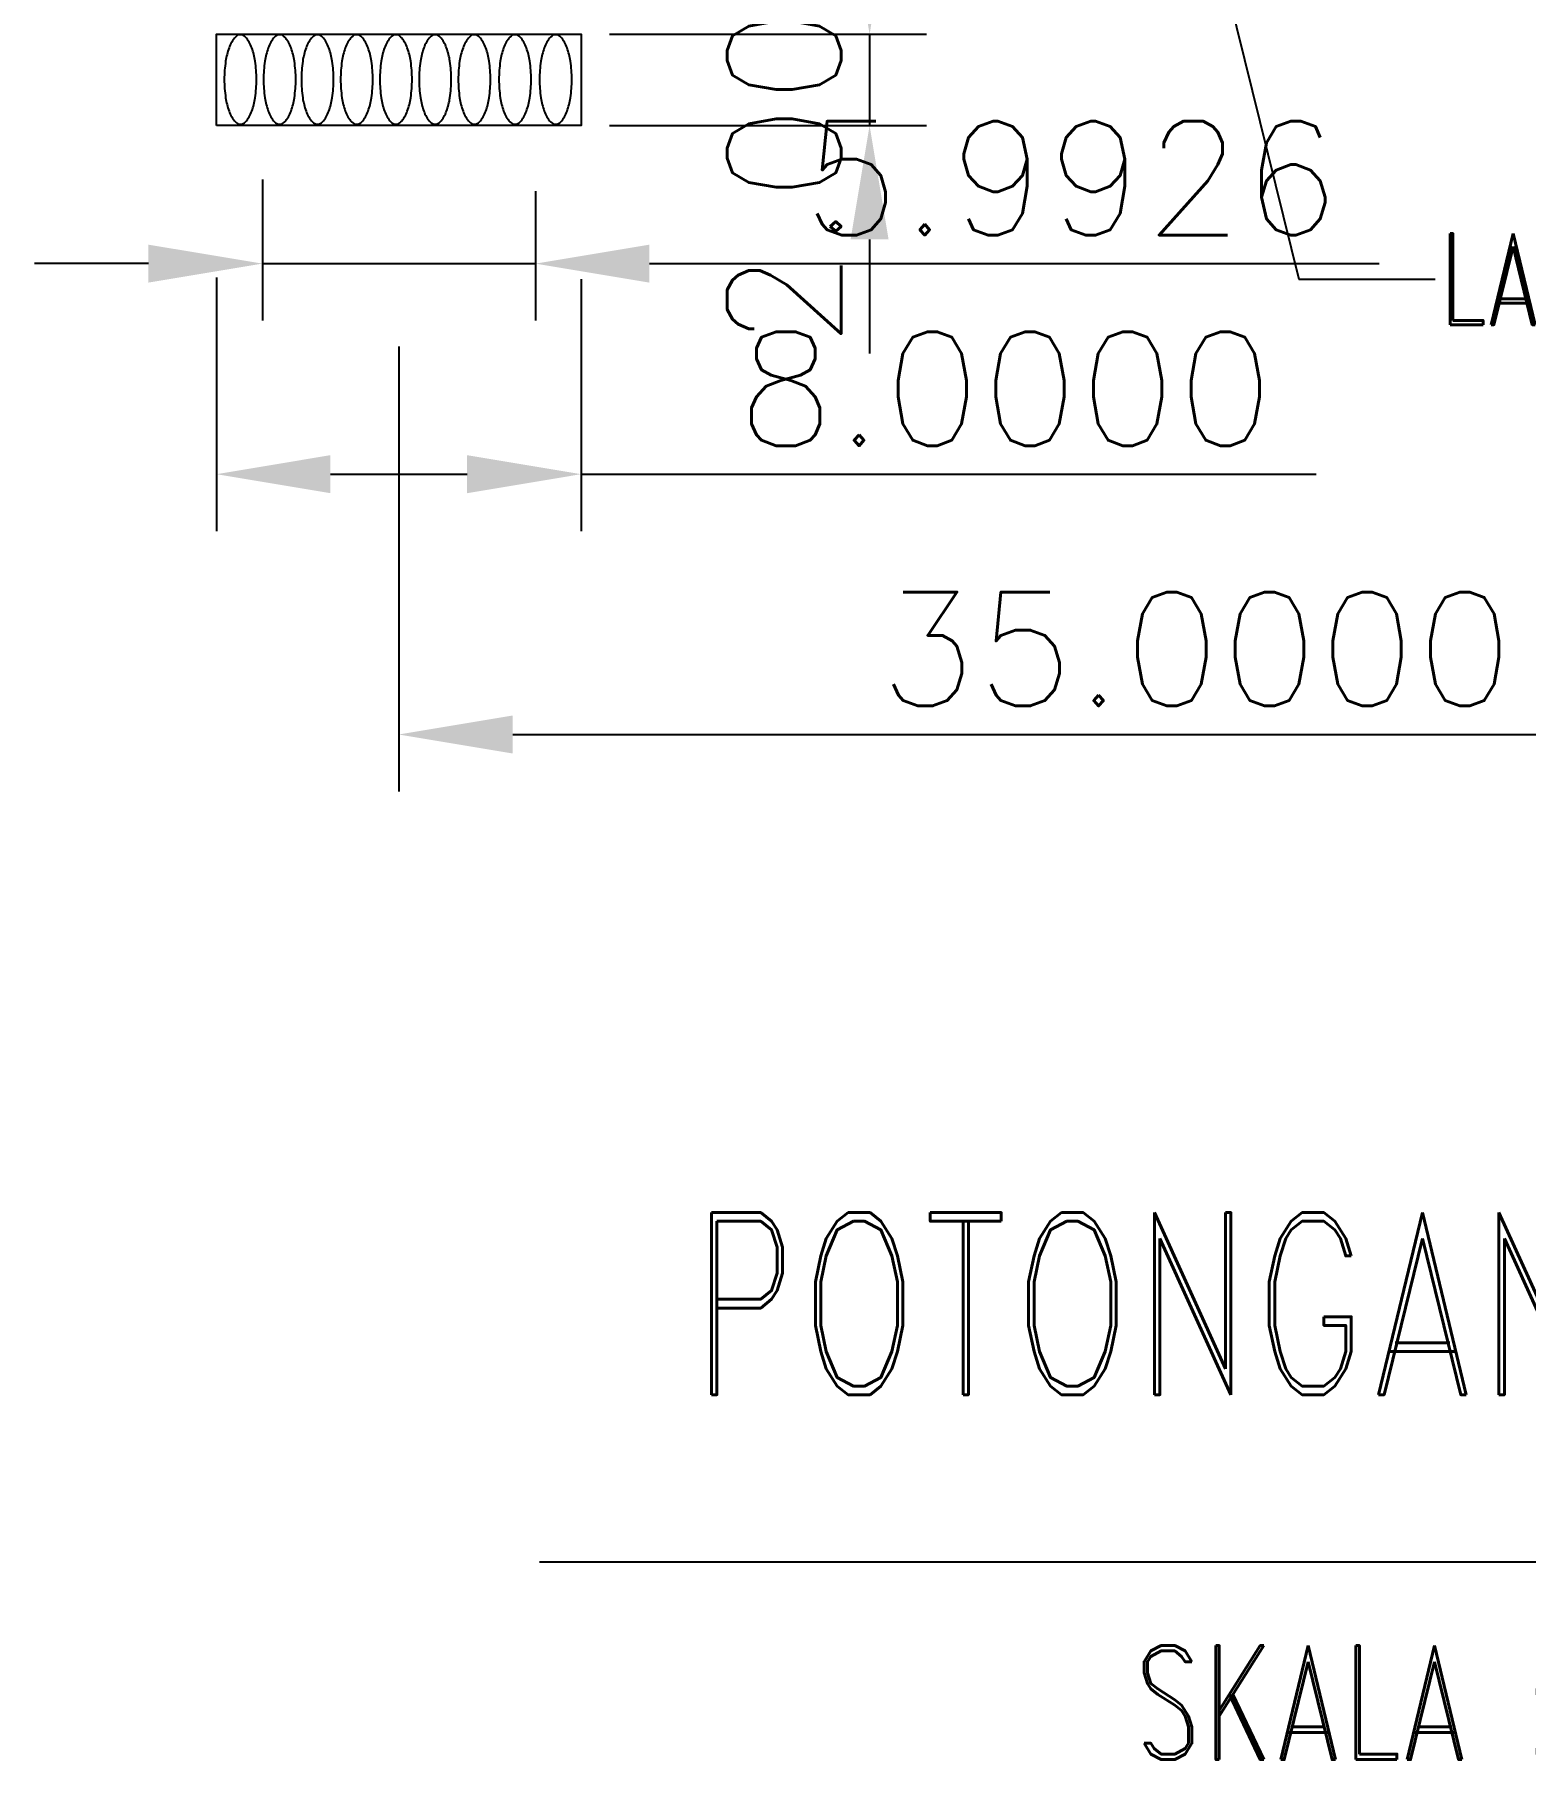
# Model space of a CAD drawing. Header units: metres. Extents: x -50 to 791, y -10 to 584.
# Drawn here: x 300.96 to 333.68, y 322.92 to 360.76 of the extents above; entities that cross this region are included whole.
import ezdxf
from ezdxf.enums import TextEntityAlignment as Align

# ---------------------------------------------------------------- set-up
doc = ezdxf.new("R2010")
doc.units = ezdxf.units.M
doc.layers.get('0').update_dxf_attribs({"linetype": 'CONTINUOUS'})
doc.layers.get('DEFPOINTS').update_dxf_attribs({"linetype": 'CONTINUOUS'})
doc.layers.add('DIM', color=7, linetype='CONTINUOUS')
doc.layers.add('TEXT', color=5, linetype='CONTINUOUS')
doc.styles.add('ROMAND', font='ROMAND.shx', dxfattribs={"width": 0.7})
doc.styles.get("Standard").update_dxf_attribs({"font": 'Simplex.shx'})
doc.dimstyles.get("Standard").update_dxf_attribs({"dimtxt": 0.18, "dimasz": 0.18, "dimexe": 0.18, "dimexo": 0.0625, "dimgap": 0.09, "dimtad": 0, "dimtih": 1, "dimtoh": 1, "dimdec": 4, "dimzin": 0, "dimdsep": 46, "dimtxsty": 'Standard', "dimcen": 0.09, "dimadec": 0, "dimazin": 0, "dimtfac": 1, "dimtdec": 4, "dimtofl": 0, "dimtmove": 0, "dimatfit": 3, "dimfxl": 1, "dimtolj": 1, "dimtzin": 0, "dimarcsym": 0})

# ---------------------------------------------------------------- blocks, each defined once
blk = doc.blocks.new('*D31')
at = {"color": 0, "linetype": 'ByBlock'}
for p, q in [((308.951, 353.922), (308.951, 344.156)), ((343.951, 353.922), (343.951, 344.156)), ((311.451, 345.406), (341.451, 345.406))]:
    blk.add_line(p, q, dxfattribs=at)
for points in [[(311.451, 345.823), (311.451, 344.989), (308.951, 345.406)], [(341.451, 345.823), (341.451, 344.989), (343.951, 345.406)]]:
    blk.add_solid(points, dxfattribs=at)
at = {"layer": 'DEFPOINTS', "color": 0, "linetype": 'ByBlock'}
for p in [(308.951, 354.547), (343.951, 354.547), (343.951, 345.406)]:
    blk.add_point(p, dxfattribs=at)
at = {"color": 0, "linetype": 'ByBlock', "insert": (326.451, 347.281), "char_height": 2.5, "attachment_point": 5}
blk.add_mtext('\\A1;35.0000', dxfattribs=at)
blk = doc.blocks.new('*D91')
at = {"color": 0, "linetype": 'ByBlock'}
for p, q in [((305.958, 357.58), (305.958, 354.487)), ((311.951, 357.33), (311.951, 354.487)), ((303.458, 355.737), (300.958, 355.737)), ((305.958, 355.737), (311.951, 355.737)), ((314.451, 355.737), (330.463, 355.737))]:
    blk.add_line(p, q, dxfattribs=at)
for points in [[(303.458, 356.153), (303.458, 355.32), (305.958, 355.737)], [(314.451, 356.153), (314.451, 355.32), (311.951, 355.737)]]:
    blk.add_solid(points, dxfattribs=at)
at = {"layer": 'DEFPOINTS', "color": 0, "linetype": 'ByBlock'}
for p in [(305.958, 358.205), (311.951, 357.955), (311.951, 355.737)]:
    blk.add_point(p, dxfattribs=at)
at = {"color": 0, "linetype": 'ByBlock', "insert": (323.707, 357.612), "char_height": 2.5, "attachment_point": 5}
blk.add_mtext('\\A1;5.9926', dxfattribs=at)
blk = doc.blocks.new('*D92')
at = {"color": 0, "linetype": 'ByBlock'}
for p, q in [((319.283, 363.268), (319.283, 365.768)), ((313.576, 360.768), (320.533, 360.768)), ((319.283, 360.768), (319.283, 358.768)), ((313.576, 358.768), (320.533, 358.768)), ((319.283, 356.268), (319.283, 353.768))]:
    blk.add_line(p, q, dxfattribs=at)
for points in [[(318.866, 363.268), (319.699, 363.268), (319.283, 360.768)], [(318.866, 356.268), (319.699, 356.268), (319.283, 358.768)]]:
    blk.add_solid(points, dxfattribs=at)
at = {"layer": 'DEFPOINTS', "color": 0, "linetype": 'ByBlock'}
for p in [(312.951, 360.768), (312.951, 358.768), (319.283, 358.768)]:
    blk.add_point(p, dxfattribs=at)
at = {"color": 0, "linetype": 'ByBlock', "insert": (317.408, 359.768), "char_height": 2.5, "attachment_point": 5, "rotation": 90}
blk.add_mtext('\\A1;2.0000', dxfattribs=at)
blk = doc.blocks.new('*D93')
at = {"color": 0, "linetype": 'ByBlock'}
for p, q in [((304.951, 355.434), (304.951, 349.867)), ((312.951, 355.397), (312.951, 349.867)), ((307.451, 351.117), (310.451, 351.117)), ((312.951, 351.117), (329.082, 351.117))]:
    blk.add_line(p, q, dxfattribs=at)
for points in [[(307.451, 351.534), (307.451, 350.7), (304.951, 351.117)], [(310.451, 351.534), (310.451, 350.7), (312.951, 351.117)]]:
    blk.add_solid(points, dxfattribs=at)
at = {"layer": 'DEFPOINTS', "color": 0, "linetype": 'ByBlock'}
for p in [(304.951, 356.059), (312.951, 356.022), (312.951, 351.117)]:
    blk.add_point(p, dxfattribs=at)
at = {"color": 0, "linetype": 'ByBlock', "insert": (322.266, 352.992), "char_height": 2.5, "attachment_point": 5}
blk.add_mtext('\\A1;8.0000', dxfattribs=at)

msp = doc.modelspace()

# ---------------------------------------------------------------- linework, layer by layer
msp.add_lwpolyline([(304.95093, 358.7685), (304.95093, 360.7685), (312.95093, 360.7685), (312.95093, 358.7685)], close=True)
for points in [[(305.12323, 359.77701, 0.03701479), (305.15301, 359.37528, 0.04941228), (305.22679, 359.08235, 0.0927372), (305.36589, 358.84517, 0.21717732), (305.4768, 358.79461, 0.21717732), (305.58772, 358.84517, 0.0927372), (305.72682, 359.08235, 0.04941228), (305.8006, 359.37528, 0.03701479), (305.83038, 359.77701, 0.03701479), (305.8006, 360.17873, 0.04941228), (305.72682, 360.47166, 0.0927372), (305.58772, 360.70884, 0.21717732), (305.4768, 360.7594, 0.21717732), (305.36589, 360.70884, 0.0927372), (305.22679, 360.47166, 0.04941228), (305.15301, 360.17873, 0.03701479)], [(305.98411, 359.77701, 0.03701479), (306.01389, 359.37528, 0.04941228), (306.08767, 359.08235, 0.0927372), (306.22677, 358.84517, 0.21717732), (306.33769, 358.79461, 0.21717732), (306.44861, 358.84517, 0.0927372), (306.58771, 359.08235, 0.04941228), (306.66149, 359.37528, 0.03701479), (306.69127, 359.77701, 0.03701479), (306.66149, 360.17873, 0.04941228), (306.58771, 360.47166, 0.0927372), (306.44861, 360.70884, 0.21717732), (306.33769, 360.7594, 0.21717732), (306.22677, 360.70884, 0.0927372), (306.08767, 360.47166, 0.04941228), (306.01389, 360.17873, 0.03701479)], [(306.81425, 359.77701, 0.03701479), (306.84403, 359.37528, 0.04941228), (306.91781, 359.08235, 0.0927372), (307.05691, 358.84517, 0.21717732), (307.16783, 358.79461, 0.21717732), (307.27875, 358.84517, 0.0927372), (307.41785, 359.08235, 0.04941228), (307.49163, 359.37528, 0.03701479), (307.52141, 359.77701, 0.03701479), (307.49163, 360.17873, 0.04941228), (307.41785, 360.47166, 0.0927372), (307.27875, 360.70884, 0.21717732), (307.16783, 360.7594, 0.21717732), (307.05691, 360.70884, 0.0927372), (306.91781, 360.47166, 0.04941228), (306.84403, 360.17873, 0.03701479)], [(307.67514, 359.77701, 0.03701479), (307.70492, 359.37528, 0.04941228), (307.7787, 359.08235, 0.0927372), (307.9178, 358.84517, 0.21717732), (308.02872, 358.79461, 0.21717732), (308.13964, 358.84517, 0.0927372), (308.27874, 359.08235, 0.04941228), (308.35252, 359.37528, 0.03701479), (308.3823, 359.77701, 0.03701479), (308.35252, 360.17873, 0.04941228), (308.27874, 360.47166, 0.0927372), (308.13964, 360.70884, 0.21717732), (308.02872, 360.7594, 0.21717732), (307.9178, 360.70884, 0.0927372), (307.7787, 360.47166, 0.04941228), (307.70492, 360.17873, 0.03701479)], [(308.53603, 359.77701, 0.03701479), (308.56581, 359.37528, 0.04941228), (308.63959, 359.08235, 0.0927372), (308.77869, 358.84517, 0.21717732), (308.8896, 358.79461, 0.21717732), (309.00052, 358.84517, 0.0927372), (309.13962, 359.08235, 0.04941228), (309.2134, 359.37528, 0.03701479), (309.24318, 359.77701, 0.03701479), (309.2134, 360.17873, 0.04941228), (309.13962, 360.47166, 0.0927372), (309.00052, 360.70884, 0.21717732), (308.8896, 360.7594, 0.21717732), (308.77869, 360.70884, 0.0927372), (308.63959, 360.47166, 0.04941228), (308.56581, 360.17873, 0.03701479)], [(309.39691, 359.77701, 0.03701479), (309.42669, 359.37528, 0.04941228), (309.50047, 359.08235, 0.0927372), (309.63957, 358.84517, 0.21717732), (309.75049, 358.79461, 0.21717732), (309.86141, 358.84517, 0.0927372), (310.00051, 359.08235, 0.04941228), (310.07429, 359.37528, 0.03701479), (310.10407, 359.77701, 0.03701479), (310.07429, 360.17873, 0.04941228), (310.00051, 360.47166, 0.0927372), (309.86141, 360.70884, 0.21717732), (309.75049, 360.7594, 0.21717732), (309.63957, 360.70884, 0.0927372), (309.50047, 360.47166, 0.04941228), (309.42669, 360.17873, 0.03701479)], [(310.2578, 359.77701, 0.03701479), (310.28758, 359.37528, 0.04941228), (310.36136, 359.08235, 0.0927372), (310.50046, 358.84517, 0.21717732), (310.61138, 358.79461, 0.21717732), (310.72229, 358.84517, 0.0927372), (310.86139, 359.08235, 0.04941228), (310.93517, 359.37528, 0.03701479), (310.96495, 359.77701, 0.03701479), (310.93517, 360.17873, 0.04941228), (310.86139, 360.47166, 0.0927372), (310.72229, 360.70884, 0.21717732), (310.61138, 360.7594, 0.21717732), (310.50046, 360.70884, 0.0927372), (310.36136, 360.47166, 0.04941228), (310.28758, 360.17873, 0.03701479)], [(311.14943, 359.77701, 0.03701479), (311.17921, 359.37528, 0.04941228), (311.25299, 359.08235, 0.0927372), (311.39209, 358.84517, 0.21717732), (311.50301, 358.79461, 0.21717732), (311.61392, 358.84517, 0.0927372), (311.75302, 359.08235, 0.04941228), (311.8268, 359.37528, 0.03701479), (311.85658, 359.77701, 0.03701479), (311.8268, 360.17873, 0.04941228), (311.75302, 360.47166, 0.0927372), (311.61392, 360.70884, 0.21717732), (311.50301, 360.7594, 0.21717732), (311.39209, 360.70884, 0.0927372), (311.25299, 360.47166, 0.04941228), (311.17921, 360.17873, 0.03701479)], [(312.04106, 359.77701, 0.03701479), (312.07084, 359.37528, 0.04941228), (312.14462, 359.08235, 0.0927372), (312.28372, 358.84517, 0.21717732), (312.39464, 358.79461, 0.21717732), (312.50556, 358.84517, 0.0927372), (312.64466, 359.08235, 0.04941228), (312.71844, 359.37528, 0.03701479), (312.74822, 359.77701, 0.03701479), (312.71844, 360.17873, 0.04941228), (312.64466, 360.47166, 0.0927372), (312.50556, 360.70884, 0.21717732), (312.39464, 360.7594, 0.21717732), (312.28372, 360.70884, 0.0927372), (312.14462, 360.47166, 0.04941228), (312.07084, 360.17873, 0.03701479)]]:
    msp.add_lwpolyline(points, format="xyb", close=True)
at = {"layer": 'DIM', "color": 40}
for p, q in [((325.67284, 367.64636), (328.70233, 355.39532)), ((328.70233, 355.39532), (331.69438, 355.39532))]:
    msp.add_line(p, q, dxfattribs=at)
at = {"layer": 'TEXT'}
msp.add_line((312.03839, 327.25386), (359.07081, 327.25386), dxfattribs=at)

# ---------------------------------------------------------------- texts
at = {"layer": 'DIM', "color": 5, "style": 'ROMAND', "width": 0.7}
msp.add_text('LANTAI TEGEL', height=2, dxfattribs=at).set_placement((331.78438, 355.39532), align=Align.MIDDLE_LEFT)
at = {"layer": 'TEXT', "style": 'ROMAND', "width": 0.7}
for s, height, p in [('POTONGAN B - B', 4, (315.33322, 330.91798)), ('SKALA : 1:100', 2.5, (325.08095, 322.91672))]:
    msp.add_text(s, height=height, dxfattribs=at).set_placement(p)

# ---------------------------------------------------------------- dimensions: what is measured, and where the dimension line sits
at = {"layer": 'DIM'}
dim = msp.add_linear_dim(base=(319.2828, 358.7685), p1=(312.95093, 360.7685), p2=(312.95093, 358.7685), angle=90, dimstyle='Standard', override={"dimtxt": 2.5, "dimasz": 2.5, "dimexe": 1.25, "dimexo": 0.625, "dimgap": 0.625, "dimtad": 1, "dimtih": 0, "dimtoh": 0, "dimlunit": 6, "dimcen": 2.5, "dimtofl": 1}, dxfattribs=at)
dim.commit()
dim.dimension.update_dxf_attribs({"geometry": '*D92', "text_midpoint": (319.2828, 359.7685), "dimtype": 160})
for base, p1, p2, picture, middle in [((311.95093, 355.73678), (305.95837, 358.20513), (311.95093, 357.95526), '*D91', (323.70688, 357.61178)), ((312.95093, 351.11698), (304.95093, 356.05949), (312.95093, 356.02233), '*D93', (322.2664, 352.99198)), ((343.95093, 345.40606), (308.95093, 354.54673), (343.95093, 354.54673), '*D31', (326.45093, 347.28106))]:
    dim = msp.add_linear_dim(base=base, p1=p1, p2=p2, dimstyle='Standard', override={"dimtxt": 2.5, "dimasz": 2.5, "dimexe": 1.25, "dimexo": 0.625, "dimgap": 0.625, "dimtad": 1, "dimtih": 0, "dimtoh": 0, "dimlunit": 6, "dimcen": 2.5, "dimtofl": 1}, dxfattribs=at)
    dim.commit()
    dim.dimension.update_dxf_attribs({"geometry": picture, "text_midpoint": middle})

doc.saveas('drawing.dxf')
